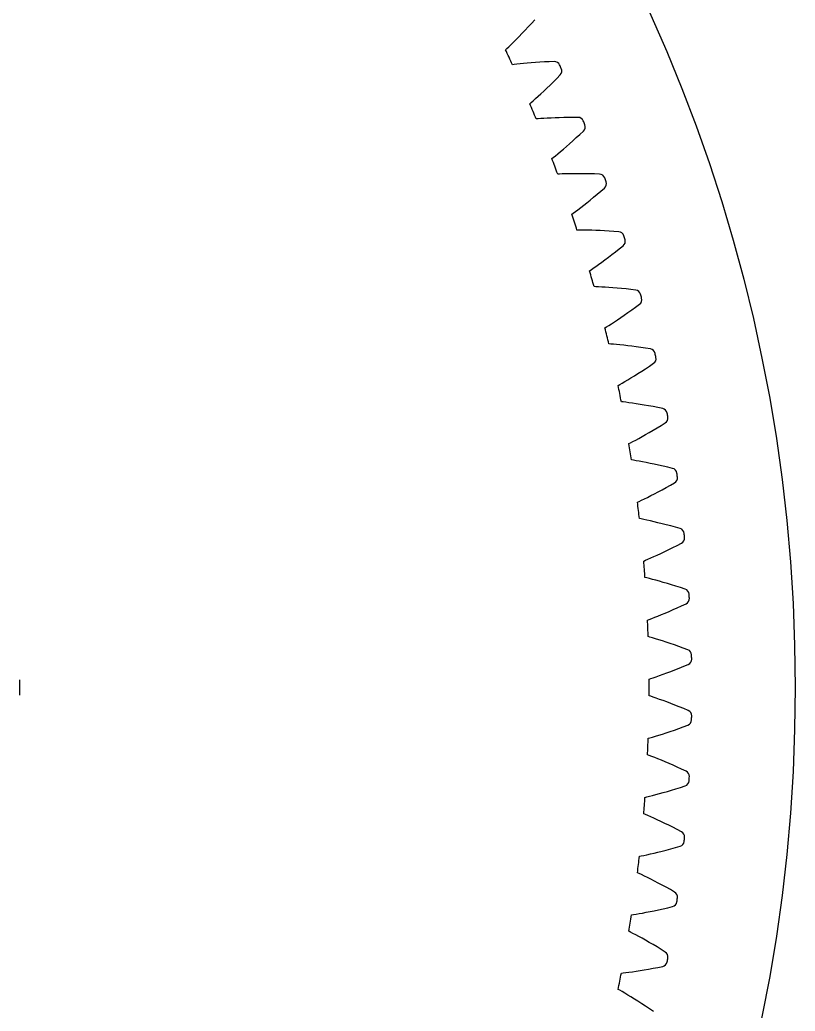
# Model space of a CAD drawing. Header units: millimetres. Extents: x -128 to 128, y -128 to 128.
# Drawn here: x 67.5 to 128.5, y -25.5 to 52.5 of the extents above; entities that cross this region are included whole.
import ezdxf

# ---------------------------------------------------------------- set-up
doc = ezdxf.new("R2010")
doc.units = ezdxf.units.MM

msp = doc.modelspace()

# ---------------------------------------------------------------- linework, layer by layer
at = {"layer": 'fixed_ring'}
for p, q in [((107.746295, 52.222326), (108.008348, 52.508569)), ((107.001201, 51.431631), (107.242148, 51.682908)), ((107.242148, 51.682908), (107.490806, 51.946645)), ((107.490806, 51.946645), (107.746295, 52.222326)), ((106.141012, 50.568741), (106.336832, 50.760494)), ((106.336832, 50.760494), (106.546991, 50.969356)), ((106.546991, 50.969356), (106.769034, 51.193483)), ((106.769034, 51.193483), (107.001201, 51.431631)), ((105.705852, 50.152495), (105.810606, 50.25145)), ((105.810606, 50.25145), (105.963298, 50.397105)), ((105.963298, 50.397105), (106.141012, 50.568741)), ((107.738035, 49.121432), (107.423676, 49.094708)), ((108.069646, 49.146936), (107.738035, 49.121432)), ((108.416961, 49.170762), (108.069646, 49.146936)), ((108.778782, 49.192517), (108.416961, 49.170762)), ((109.15415, 49.211858), (108.778782, 49.192517)), ((109.541831, 49.229465), (109.15415, 49.211858)), ((106.400618, 48.989805), (106.257517, 48.97285)), ((106.610293, 49.013612), (106.400618, 48.989805)), ((106.855948, 49.039966), (106.610293, 49.013612)), ((107.128651, 49.067319), (106.855948, 49.039966)), ((107.423676, 49.094708), (107.128651, 49.067319)), ((109.212094, 47.378473), (109.471041, 47.632116)), ((109.471041, 47.632116), (109.737288, 47.897422)), ((109.737288, 47.897422), (110.010514, 48.17302)), ((108.489119, 46.693122), (108.719897, 46.908244)), ((108.719897, 46.908244), (108.961348, 47.136974)), ((108.961348, 47.136974), (109.212094, 47.378473)), ((107.61617, 45.910348), (107.724774, 46.00506)), ((107.724774, 46.00506), (107.883137, 46.14453)), ((107.883137, 46.14453), (108.067533, 46.308964)), ((108.067533, 46.308964), (108.270822, 46.492781)), ((108.270822, 46.492781), (108.489119, 46.693122)), ((108.264161, 44.720956), (108.120499, 44.709704)), ((108.474617, 44.736408), (108.264161, 44.720956)), ((108.721126, 44.752975), (108.474617, 44.736408)), ((108.9947, 44.769465), (108.721126, 44.752975)), ((109.290581, 44.785103), (108.9947, 44.769465)), ((109.605754, 44.799307), (109.290581, 44.785103)), ((109.938117, 44.811608), (109.605754, 44.799307)), ((110.286104, 44.821607), (109.938117, 44.811608)), ((110.648505, 44.82896), (110.286104, 44.821607)), ((111.024344, 44.833362), (110.648505, 44.82896)), ((111.412419, 44.835543), (111.024344, 44.833362)), ((111.554764, 43.496782), (111.83873, 43.761299)), ((110.749205, 42.767784), (111.009354, 42.999123)), ((111.009354, 42.999123), (111.27818, 43.242271)), ((111.27818, 43.242271), (111.554764, 43.496782)), ((109.823178, 41.975964), (110.033614, 42.151553)), ((110.033614, 42.151553), (110.259703, 42.343057)), ((110.259703, 42.343057), (110.498851, 42.548834)), ((110.498851, 42.548834), (110.749205, 42.767784)), ((109.356323, 41.595607), (109.468608, 41.685927)), ((109.468608, 41.685927), (109.63239, 41.81899)), ((109.63239, 41.81899), (109.823178, 41.975964)), ((109.956517, 40.381394), (109.812521, 40.375862)), ((110.167421, 40.388467), (109.956517, 40.381394)), ((110.414393, 40.39522), (110.167421, 40.388467)), ((110.688406, 40.40082), (110.414393, 40.39522)), ((110.984675, 40.404683), (110.688406, 40.40082)), ((111.300164, 40.406346), (110.984675, 40.404683)), ((111.632753, 40.405423), (111.300164, 40.406346)), ((111.980863, 40.401579), (111.632753, 40.405423)), ((112.343269, 40.394519), (111.980863, 40.401579)), ((112.718986, 40.383976), (112.343269, 40.394519)), ((113.106841, 40.370726), (112.718986, 40.383976)), ((112.909365, 38.784051), (113.195849, 39.027364)), ((113.195849, 39.027364), (113.490107, 39.280383)), ((112.103084, 38.122146), (112.361944, 38.330969)), ((112.361944, 38.330969), (112.631085, 38.551783)), ((112.631085, 38.551783), (112.909365, 38.784051)), ((111.039349, 37.300879), (111.208291, 37.427326)), ((111.208291, 37.427326), (111.40517, 37.576591)), ((111.40517, 37.576591), (111.62242, 37.743675)), ((111.62242, 37.743675), (111.855943, 37.926039)), ((111.855943, 37.926039), (112.103084, 38.122146)), ((110.923562, 37.215095), (111.039349, 37.300879)), ((111.475008, 35.97798), (111.330907, 35.978177)), ((111.686027, 35.976663), (111.475008, 35.97798)), ((111.933072, 35.973592), (111.686027, 35.976663)), ((112.207092, 35.968294), (111.933072, 35.973592)), ((112.50328, 35.960375), (112.207092, 35.968294)), ((112.818585, 35.949494), (112.50328, 35.960375)), ((113.150874, 35.935349), (112.818585, 35.949494)), ((113.498556, 35.917669), (113.150874, 35.935349)), ((113.860395, 35.896206), (113.498556, 35.917669)), ((114.235397, 35.870734), (113.860395, 35.896206)), ((114.622417, 35.842075), (114.235397, 35.870734)), ((114.362017, 34.264505), (114.657948, 34.496237)), ((114.657948, 34.496237), (114.962033, 34.737357)), ((113.275317, 33.449052), (113.530058, 33.635178)), ((113.530058, 33.635178), (113.797016, 33.833545)), ((113.797016, 33.833545), (114.074723, 34.043484)), ((114.074723, 34.043484), (114.362017, 34.264505)), ((112.315408, 32.775739), (112.434514, 32.856852)), ((112.434514, 32.856852), (112.60835, 32.976482)), ((112.60835, 32.976482), (112.811007, 33.117801)), ((112.811007, 33.117801), (113.034728, 33.276116)), ((113.034728, 33.276116), (113.275317, 33.449052)), ((112.817235, 31.517678), (112.673255, 31.523604)), ((113.028034, 31.507972), (112.817235, 31.517678)), ((113.274762, 31.495082), (113.028034, 31.507972)), ((113.548355, 31.478894), (113.274762, 31.495082)), ((113.843994, 31.459206), (113.548355, 31.478894)), ((114.158617, 31.435799), (113.843994, 31.459206)), ((114.490081, 31.408454), (114.158617, 31.435799)), ((114.836786, 31.376965), (114.490081, 31.408454)), ((115.197485, 31.341134), (114.836786, 31.376965)), ((115.571177, 31.300773), (115.197485, 31.341134)), ((115.956753, 31.256751), (115.571177, 31.300773)), ((115.337986, 29.481356), (115.633839, 29.69078)), ((115.633839, 29.69078), (115.938749, 29.910564)), ((115.938749, 29.910564), (116.25218, 30.139404)), ((114.268305, 28.755941), (114.515579, 28.919175)), ((114.515579, 28.919175), (114.777519, 29.095027)), ((114.777519, 29.095027), (115.052152, 29.282624)), ((115.052152, 29.282624), (115.337986, 29.481356)), ((113.529661, 28.284557), (113.651897, 28.36087)), ((113.651897, 28.36087), (113.830351, 28.473495)), ((113.830351, 28.473495), (114.038466, 28.606646)), ((114.038466, 28.606646), (114.268305, 28.755941)), ((113.981075, 27.00754), (113.837444, 27.019185)), ((114.191321, 26.989461), (113.981075, 27.00754)), ((114.437342, 26.966772), (114.191321, 26.989461)), ((114.710074, 26.93972), (114.437342, 26.966772)), ((115.004697, 26.908294), (114.710074, 26.93972)), ((115.318141, 26.872397), (115.004697, 26.908294)), ((115.648256, 26.831896), (115.318141, 26.872397)), ((115.993434, 26.786648), (115.648256, 26.831896)), ((116.352424, 26.736505), (115.993434, 26.786648)), ((116.724216, 26.68132), (116.352424, 26.736505)), ((117.107736, 26.622003), (116.724216, 26.68132)), ((116.418875, 24.872612), (116.722821, 25.070108)), ((116.722821, 25.070108), (117.036228, 25.277596)), ((117.036228, 25.277596), (117.358508, 25.493794)), ((115.085608, 24.050257), (115.3212, 24.190297)), ((115.3212, 24.190297), (115.574768, 24.343572)), ((115.574768, 24.343572), (115.843492, 24.50887)), ((115.843492, 24.50887), (116.125366, 24.6854)), ((116.125366, 24.6854), (116.418875, 24.872612)), ((114.564399, 23.748651), (114.689572, 23.820045)), ((114.689572, 23.820045), (114.872364, 23.925486)), ((114.872364, 23.925486), (115.085608, 24.050257)), ((114.964686, 22.454697), (114.821632, 22.472044)), ((115.174048, 22.428274), (114.964686, 22.454697)), ((115.418972, 22.395822), (115.174048, 22.428274)), ((115.690413, 22.357949), (115.418972, 22.395822)), ((115.983554, 22.314835), (115.690413, 22.357949)), ((116.295323, 22.266504), (115.983554, 22.314835)), ((116.623566, 22.212911), (116.295323, 22.266504)), ((116.966673, 22.153976), (116.623566, 22.212911)), ((117.323386, 22.0896), (116.966673, 22.153976)), ((117.69269, 22.019677), (117.323386, 22.0896)), ((118.073549, 21.94516), (117.69269, 22.019677)), ((117.315682, 20.224539), (117.62724, 20.409795)), ((117.62724, 20.409795), (117.948648, 20.604658)), ((117.948648, 20.604658), (118.279269, 20.807873)), ((115.950775, 19.45584), (116.191749, 19.586403)), ((116.191749, 19.586403), (116.45121, 19.729475)), ((116.45121, 19.729475), (116.726293, 19.88396)), ((116.726293, 19.88396), (117.014963, 20.049144)), ((117.014963, 20.049144), (117.315682, 20.224539)), ((115.417988, 19.175194), (115.545901, 19.241555)), ((115.545901, 19.241555), (115.732739, 19.339645)), ((115.732739, 19.339645), (115.950775, 19.45584)), ((115.766516, 17.866349), (115.624264, 17.889369)), ((115.974661, 17.831624), (115.766516, 17.866349)), ((116.218101, 17.78946), (115.974661, 17.831624)), ((116.487822, 17.740825), (116.218101, 17.78946)), ((116.779017, 17.68609), (116.487822, 17.740825)), ((117.088618, 17.625403), (116.779017, 17.68609)), ((117.414471, 17.558803), (117.088618, 17.625403)), ((117.754964, 17.486274), (117.414471, 17.558803)), ((118.108835, 17.407767), (117.754964, 17.486274)), ((118.475067, 17.323217), (118.108835, 17.407767)), ((118.852663, 17.233617), (118.475067, 17.323217)), ((118.026989, 15.544486), (118.345666, 15.71721)), ((118.345666, 15.71721), (118.674566, 15.899141)), ((118.674566, 15.899141), (119.013005, 16.089051)), ((116.410117, 14.723225), (116.6326, 14.83066)), ((116.6326, 14.83066), (116.878574, 14.951539)), ((116.878574, 14.951539), (117.143519, 15.084183)), ((117.143519, 15.084183), (117.424526, 15.227609)), ((117.424526, 15.227609), (117.719534, 15.381186)), ((117.719534, 15.381186), (118.026989, 15.544486)), ((116.089077, 14.571417), (116.219527, 14.63264)), ((116.219527, 14.63264), (116.410117, 14.723225)), ((116.385294, 13.249751), (116.24407, 13.278408)), ((116.591894, 13.206778), (116.385294, 13.249751)), ((116.833466, 13.154969), (116.591894, 13.206778)), ((117.10104, 13.095649), (116.833466, 13.154969)), ((117.389828, 13.029381), (117.10104, 13.095649)), ((117.696772, 12.956433), (117.389828, 13.029381)), ((118.01972, 12.876931), (117.696772, 12.956433)), ((118.35706, 12.790922), (118.01972, 12.876931)), ((118.70753, 12.698409), (118.35706, 12.790922)), ((119.070111, 12.599366), (118.70753, 12.698409)), ((119.443846, 12.494824), (119.070111, 12.599366)), ((118.551671, 10.839855), (118.876963, 10.999773)), ((118.876963, 10.999773), (119.212836, 11.168484)), ((119.212836, 11.168484), (119.558558, 11.344789)), ((116.903427, 10.083524), (117.130006, 10.182029)), ((117.130006, 10.182029), (117.380591, 10.293033)), ((117.380591, 10.293033), (117.650599, 10.415039)), ((117.650599, 10.415039), (117.937086, 10.54718)), ((117.937086, 10.54718), (118.237967, 10.688907)), ((118.237967, 10.688907), (118.551671, 10.839855)), ((116.576605, 9.9446), (116.709386, 10.000588)), ((116.709386, 10.000588), (116.903427, 10.083524)), ((116.820043, 8.612202), (116.680071, 8.646451)), ((117.024772, 8.561049), (116.820043, 8.612202)), ((117.264093, 8.499677), (117.024772, 8.561049)), ((117.529097, 8.429766), (117.264093, 8.499677)), ((117.815022, 8.352069), (117.529097, 8.429766)), ((118.118823, 8.266976), (117.815022, 8.352069)), ((118.438355, 8.174697), (118.118823, 8.266976)), ((118.772009, 8.075345), (118.438355, 8.174697)), ((119.118524, 7.968972), (118.772009, 8.075345)), ((119.476881, 7.855592), (119.118524, 7.968972)), ((119.846164, 7.736275), (119.476881, 7.855592)), ((118.888899, 6.118084), (119.220291, 6.264942)), ((119.220291, 6.264942), (119.562606, 6.420167)), ((119.562606, 6.420167), (119.915064, 6.582588)), ((117.211889, 5.427879), (117.442204, 5.517298)), ((117.442204, 5.517298), (117.697004, 5.618252)), ((117.697004, 5.618252), (117.97165, 5.729427)), ((117.97165, 5.729427), (118.263164, 5.850074)), ((118.263164, 5.850074), (118.569442, 5.979727)), ((118.569442, 5.979727), (118.888899, 6.118084)), ((116.879802, 5.302058), (117.014704, 5.352723)), ((117.014704, 5.352723), (117.211889, 5.427879)), ((117.070076, 3.961035), (116.931576, 4.000822)), ((117.272609, 3.901783), (117.070076, 3.961035)), ((117.509301, 3.830946), (117.272609, 3.901783)), ((117.771316, 3.750555), (117.509301, 3.830946)), ((118.053927, 3.661552), (117.771316, 3.750555)), ((118.354105, 3.564447), (118.053927, 3.661552)), ((118.669715, 3.459538), (118.354105, 3.564447)), ((118.999155, 3.347), (118.669715, 3.459538)), ((119.341167, 3.226934), (118.999155, 3.347)), ((119.694733, 3.099397), (119.341167, 3.226934)), ((120.058981, 2.965493), (119.694733, 3.099397)), ((119.375107, 1.520206), (119.723323, 1.661699)), ((119.723323, 1.661699), (120.081959, 1.809979)), ((117.335015, 0.763652), (117.568703, 0.843843)), ((117.568703, 0.843843), (117.827315, 0.934588)), ((117.827315, 0.934588), (118.106163, 1.034756)), ((118.106163, 1.034756), (118.402243, 1.143717)), ((118.402243, 1.143717), (118.713434, 1.261091)), ((118.713434, 1.261091), (119.038139, 1.386638)), ((119.038139, 1.386638), (119.375107, 1.520206)), ((116.998188, 0.651133), (117.134997, 0.696395)), ((117.134997, 0.696395), (117.335015, 0.763652)), ((117.134997, -0.696395), (116.998188, -0.651133)), ((117.335015, -0.763652), (117.134997, -0.696395)), ((117.568703, -0.843843), (117.335015, -0.763652)), ((117.827315, -0.934588), (117.568703, -0.843843)), ((118.106163, -1.034756), (117.827315, -0.934588)), ((118.402243, -1.143717), (118.106163, -1.034756)), ((118.713434, -1.261091), (118.402243, -1.143717)), ((119.038139, -1.386638), (118.713434, -1.261091)), ((119.375107, -1.520206), (119.038139, -1.386638)), ((119.723323, -1.661699), (119.375107, -1.520206)), ((120.081959, -1.809979), (119.723323, -1.661699)), ((119.341167, -3.226934), (119.694733, -3.099397)), ((119.694733, -3.099397), (120.058981, -2.965493)), ((117.272609, -3.901783), (117.509301, -3.830946)), ((117.509301, -3.830946), (117.771316, -3.750555)), ((117.771316, -3.750555), (118.053927, -3.661552)), ((118.053927, -3.661552), (118.354105, -3.564447)), ((118.354105, -3.564447), (118.669715, -3.459538)), ((118.669715, -3.459538), (118.999155, -3.347)), ((118.999155, -3.347), (119.341167, -3.226934)), ((116.931576, -4.000822), (117.070076, -3.961035)), ((117.070076, -3.961035), (117.272609, -3.901783)), ((117.014704, -5.352723), (116.879802, -5.302058)), ((117.211889, -5.427879), (117.014704, -5.352723)), ((117.442204, -5.517298), (117.211889, -5.427879)), ((117.697004, -5.618252), (117.442204, -5.517298)), ((117.97165, -5.729427), (117.697004, -5.618252)), ((118.263164, -5.850074), (117.97165, -5.729427)), ((118.569442, -5.979727), (118.263164, -5.850074)), ((118.888899, -6.118084), (118.569442, -5.979727)), ((119.220291, -6.264942), (118.888899, -6.118084)), ((119.562606, -6.420167), (119.220291, -6.264942)), ((119.915064, -6.582588), (119.562606, -6.420167)), ((119.476881, -7.855592), (119.846164, -7.736275)), ((116.820043, -8.612202), (117.024772, -8.561049)), ((117.024772, -8.561049), (117.264093, -8.499677)), ((117.264093, -8.499677), (117.529097, -8.429766)), ((117.529097, -8.429766), (117.815022, -8.352069)), ((117.815022, -8.352069), (118.118823, -8.266976)), ((118.118823, -8.266976), (118.438355, -8.174697)), ((118.438355, -8.174697), (118.772009, -8.075345)), ((118.772009, -8.075345), (119.118524, -7.968972)), ((119.118524, -7.968972), (119.476881, -7.855592)), ((116.680071, -8.646451), (116.820043, -8.612202)), ((116.709386, -10.000588), (116.576605, -9.9446)), ((116.903427, -10.083524), (116.709386, -10.000588)), ((117.130006, -10.182029), (116.903427, -10.083524)), ((117.380591, -10.293033), (117.130006, -10.182029)), ((117.650599, -10.415039), (117.380591, -10.293033)), ((117.937086, -10.54718), (117.650599, -10.415039)), ((118.237967, -10.688907), (117.937086, -10.54718)), ((118.551671, -10.839855), (118.237967, -10.688907)), ((118.876963, -10.999773), (118.551671, -10.839855)), ((119.212836, -11.168484), (118.876963, -10.999773)), ((119.558558, -11.344789), (119.212836, -11.168484)), ((116.24407, -13.278408), (116.385294, -13.249751)), ((116.385294, -13.249751), (116.591894, -13.206778)), ((116.591894, -13.206778), (116.833466, -13.154969)), ((116.833466, -13.154969), (117.10104, -13.095649)), ((117.10104, -13.095649), (117.389828, -13.029381)), ((117.389828, -13.029381), (117.696772, -12.956433)), ((117.696772, -12.956433), (118.01972, -12.876931)), ((118.01972, -12.876931), (118.35706, -12.790922)), ((118.35706, -12.790922), (118.70753, -12.698409)), ((118.70753, -12.698409), (119.070111, -12.599366)), ((119.070111, -12.599366), (119.443846, -12.494824)), ((116.219527, -14.63264), (116.089077, -14.571417)), ((116.410117, -14.723225), (116.219527, -14.63264)), ((116.6326, -14.83066), (116.410117, -14.723225)), ((116.878574, -14.951539), (116.6326, -14.83066)), ((117.143519, -15.084183), (116.878574, -14.951539)), ((117.424526, -15.227609), (117.143519, -15.084183)), ((117.719534, -15.381186), (117.424526, -15.227609)), ((118.026989, -15.544486), (117.719534, -15.381186)), ((118.345666, -15.71721), (118.026989, -15.544486)), ((118.674566, -15.899141), (118.345666, -15.71721)), ((119.013005, -16.089051), (118.674566, -15.899141)), ((115.624264, -17.889369), (115.766516, -17.866349)), ((115.766516, -17.866349), (115.974661, -17.831624)), ((115.974661, -17.831624), (116.218101, -17.78946)), ((116.218101, -17.78946), (116.487822, -17.740825)), ((116.487822, -17.740825), (116.779017, -17.68609)), ((116.779017, -17.68609), (117.088618, -17.625403)), ((117.088618, -17.625403), (117.414471, -17.558803)), ((117.414471, -17.558803), (117.754964, -17.486274)), ((117.754964, -17.486274), (118.108835, -17.407767)), ((118.108835, -17.407767), (118.475067, -17.323217)), ((118.475067, -17.323217), (118.852663, -17.233617)), ((115.545901, -19.241555), (115.417988, -19.175194)), ((115.732739, -19.339645), (115.545901, -19.241555)), ((115.950775, -19.45584), (115.732739, -19.339645)), ((116.191749, -19.586403), (115.950775, -19.45584)), ((116.45121, -19.729475), (116.191749, -19.586403)), ((116.726293, -19.88396), (116.45121, -19.729475)), ((117.014963, -20.049144), (116.726293, -19.88396)), ((117.315682, -20.224539), (117.014963, -20.049144)), ((117.62724, -20.409795), (117.315682, -20.224539)), ((117.948648, -20.604658), (117.62724, -20.409795)), ((118.279269, -20.807873), (117.948648, -20.604658)), ((114.821632, -22.472044), (114.964686, -22.454697)), ((114.964686, -22.454697), (115.174048, -22.428274)), ((115.174048, -22.428274), (115.418972, -22.395822)), ((115.418972, -22.395822), (115.690413, -22.357949)), ((115.690413, -22.357949), (115.983554, -22.314835)), ((115.983554, -22.314835), (116.295323, -22.266504)), ((116.295323, -22.266504), (116.623566, -22.212911)), ((116.623566, -22.212911), (116.966673, -22.153976)), ((116.966673, -22.153976), (117.323386, -22.0896)), ((117.323386, -22.0896), (117.69269, -22.019677)), ((117.69269, -22.019677), (118.073549, -21.94516)), ((114.689572, -23.820045), (114.564399, -23.748651)), ((114.872364, -23.925486), (114.689572, -23.820045)), ((115.085608, -24.050257), (114.872364, -23.925486)), ((115.3212, -24.190297), (115.085608, -24.050257)), ((115.574768, -24.343572), (115.3212, -24.190297)), ((115.843492, -24.50887), (115.574768, -24.343572)), ((116.125366, -24.6854), (115.843492, -24.50887)), ((116.418875, -24.872612), (116.125366, -24.6854)), ((116.722821, -25.070108), (116.418875, -24.872612)), ((117.036228, -25.277596), (116.722821, -25.070108)), ((117.358508, -25.493794), (117.036228, -25.277596))]:
    msp.add_line(p, q, dxfattribs=at)
for centre, radius, start, end in [((0, 0), 117, 24.744425, 25.382157), ((109.556137, 48.779693), 0.45, 24.000942, 91.821854), ((0, 0), 120.375, 23.847159, 24.000942), ((109.686668, 48.485468), 0.45, 316.026247, 23.847159), ((0, 0), 117, 22.465944, 23.103676), ((111.408832, 44.385557), 0.45, 21.722461, 89.543373), ((0, 0), 120.375, 21.568678, 21.722461), ((111.527562, 44.086375), 0.45, 313.747766, 21.568678), ((0, 0), 117, 20.187463, 20.825195), ((113.085367, 39.921239), 0.45, 19.44398, 87.264892), ((113.192109, 39.617573), 0.45, 311.469285, 19.290197), ((0, 0), 120.375, 19.290197, 19.44398), ((0, 0), 117, 17.908982, 18.546714), ((114.583091, 35.393797), 0.45, 17.165499, 84.986411), ((114.677676, 35.086128), 0.45, 309.190804, 17.011716), ((0, 0), 120.375, 17.011716, 17.165499), ((0, 0), 117, 15.630501, 16.268233), ((115.899635, 30.81039), 0.45, 14.887018, 82.70793), ((115.981913, 30.499204), 0.45, 306.912323, 14.733235), ((0, 0), 120.375, 14.733235, 14.887018), ((0, 0), 117, 13.35202, 13.989752), ((117.032919, 26.178266), 0.45, 12.608537, 80.429449), ((117.10276, 25.864054), 0.45, 304.633842, 12.454754), ((0, 0), 120.375, 12.454754, 12.608537), ((0, 0), 117, 11.073539, 11.711271), ((117.981149, 21.504748), 0.45, 10.330056, 78.150968), ((118.038443, 21.188009), 0.45, 302.355361, 10.176273), ((0, 0), 120.375, 10.176273, 10.330056), ((0, 0), 117, 8.795058, 9.43279), ((118.742826, 16.797227), 0.45, 8.051575, 75.872487), ((118.787482, 16.47846), 0.45, 300.07688, 7.897792), ((0, 0), 120.375, 7.897792, 8.051575), ((0, 0), 117, 6.516577, 7.154309), ((119.316747, 12.063146), 0.45, 5.773094, 73.594006), ((119.348695, 11.742856), 0.45, 297.798399, 5.619311), ((0, 0), 120.375, 5.619311, 5.773094), ((0, 0), 117, 4.238096, 4.875828), ((119.702004, 7.309991), 0.45, 3.494613, 71.315525), ((0, 0), 120.375, 3.34083, 3.494613), ((119.721192, 6.988684), 0.45, 295.519918, 3.34083), ((0, 0), 117, 1.959615, 2.597347), ((119.897987, 2.545277), 0.45, 1.216132, 69.037044), ((0, 0), 120.375, 1.062349, 1.216132), ((119.904386, 2.223461), 0.45, 293.241437, 1.062349), ((0, 0), 117, 359.681134, 0.318866), ((119.904386, -2.223461), 0.45, 358.937651, 66.758563), ((0, 0), 120.375, 358.783868, 358.937651), ((119.897987, -2.545277), 0.45, 290.962956, 358.783868), ((0, 0), 117, 357.402653, 358.040385), ((119.721192, -6.988684), 0.45, 356.65917, 64.480082), ((0, 0), 120.375, 356.505387, 356.65917), ((119.702004, -7.309991), 0.45, 288.684475, 356.505387), ((0, 0), 117, 355.124172, 355.761904), ((119.348695, -11.742856), 0.45, 354.380689, 62.201601), ((119.316747, -12.063146), 0.45, 286.405994, 354.226906), ((0, 0), 120.375, 354.226906, 354.380689), ((0, 0), 117, 352.845691, 353.483423), ((118.787482, -16.47846), 0.45, 352.102208, 59.92312), ((118.742826, -16.797227), 0.45, 284.127513, 351.948425), ((0, 0), 120.375, 351.948425, 352.102208), ((0, 0), 117, 350.56721, 351.204942), ((118.038443, -21.188009), 0.45, 349.823727, 57.644639), ((117.981149, -21.504748), 0.45, 281.849032, 349.669944), ((0, 0), 120.375, 349.669944, 349.823727), ((0, 0), 117, 348.288729, 348.926461)]:
    msp.add_arc(centre, radius, start, end, dxfattribs=at)
at = {"layer": 'outer'}
msp.add_circle((0, 0), 128.494929, dxfattribs=at)
at = {"layer": 'thin_ring_external'}
msp.add_arc((-26.25, 0), 93.75, 359.627104, 0.372896, dxfattribs=at)

doc.saveas('drawing.dxf')
